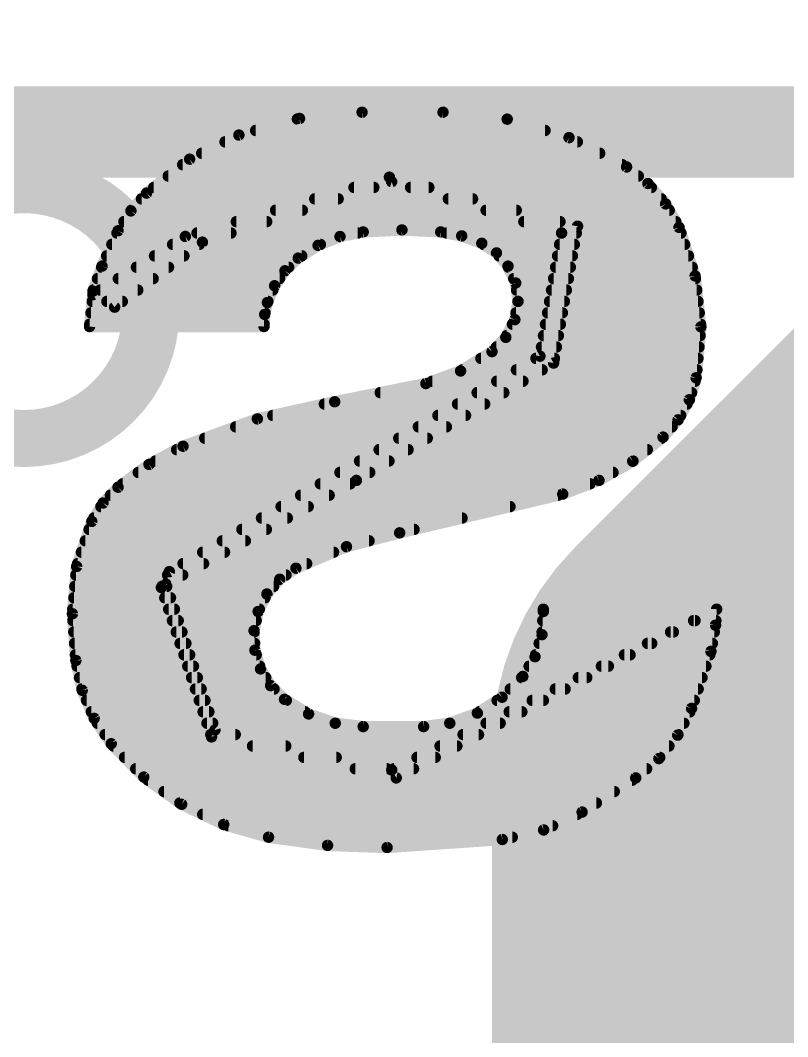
# Model space of a CAD drawing. Extents: x -9 to 98, y -32 to 31.
# Drawn here: x 21.677 to 23.387, y 3.924 to 6.189 of the extents above; entities that cross this region are included whole.
import ezdxf

# ---------------------------------------------------------------- set-up
doc = ezdxf.new("R2010")
doc.units = 0
for name, color, linetype in [('1', 12, 'CONTINUOUS'), ('21', 41, 'CONTINUOUS'), ('22', 40, 'CONTINUOUS'), ('51', 53, 'CONTINUOUS')]:
    doc.layers.add(name, color=color, linetype=linetype)

msp = doc.modelspace()

# ---------------------------------------------------------------- linework, layer by layer
at = {"layer": '1', "const_width": 1.27}
for points in [[(23.3628, 4.5668), (24.35, 5.554)], [(23.3628, 2.54), (23.3628, 4.5668)]]:
    msp.add_lwpolyline(points, dxfattribs=at)
at = {"layer": '1', "const_width": 0.635}
for points in [[(23.6803, 4.5668, 1), (23.0453, 4.5668)], [(23.1383, 4.7913, 1), (23.5873, 4.3423)]]:
    msp.add_lwpolyline(points, format="xyb", dxfattribs=at)
at = {"layer": '21', "const_width": 0.2032}
msp.add_lwpolyline([(17.935, 5.94), (24.935, 5.94)], dxfattribs=at)
at = {"layer": '22', "const_width": 0.0254}
for points in [[(22.164, 5.9334), (22.2991, 5.9703)], [(22.2944, 5.969), (22.7591, 5.969)], [(22.2991, 5.9703), (22.4384, 5.9842)], [(22.4384, 5.9842), (22.6187, 5.9842)], [(22.6187, 5.9842), (22.7617, 5.9687)], [(22.7617, 5.9687), (22.8995, 5.9276)], [(22.2014, 5.9436), (22.846, 5.9436)], [(22.0543, 5.8796), (22.164, 5.9334)], [(22.8995, 5.9276), (23.0276, 5.8623)], [(22.133, 5.9182), (22.918, 5.9182)], [(21.9583, 5.8039), (22.0543, 5.8796)], [(22.0812, 5.8928), (22.9678, 5.8928)], [(22.0388, 5.8674), (23.0176, 5.8674)], [(23.0276, 5.8623), (23.0751, 5.8254)], [(22.0066, 5.842), (23.0537, 5.842)], [(22.0447, 5.7074), (22.4993, 5.8395)], [(22.4993, 5.8395), (22.9184, 5.7302)], [(21.9744, 5.8166), (22.4646, 5.8166)], [(22.5044, 5.8293), (22.0828, 5.6947)], [(22.4205, 5.8166), (22.5871, 5.8166)], [(22.8829, 5.715), (22.5044, 5.8293)], [(22.5465, 5.8166), (23.0828, 5.8166)], [(23.0751, 5.8254), (23.1146, 5.7799)], [(21.9234, 5.7644), (21.9583, 5.8039)], [(21.9471, 5.7912), (22.3851, 5.7912)], [(22.3331, 5.7912), (22.6845, 5.7912)], [(22.6306, 5.7912), (23.1048, 5.7912)], [(21.8948, 5.7201), (21.9234, 5.7644)], [(21.9247, 5.7658), (22.3055, 5.7658)], [(22.2457, 5.7658), (22.7819, 5.7658)], [(22.7147, 5.7658), (23.1227, 5.7658)], [(23.1146, 5.7799), (23.1445, 5.7277)], [(21.9079, 5.7404), (22.2259, 5.7404)], [(22.1583, 5.7404), (22.8793, 5.7404)], [(22.7988, 5.7404), (23.1372, 5.7404)], [(21.8592, 5.6413), (21.8948, 5.7201)], [(22.4409, 5.7175), (22.3893, 5.7072)], [(22.5273, 5.722), (22.4409, 5.7175)], [(22.6136, 5.7175), (22.5273, 5.722)], [(22.6604, 5.7086), (22.6136, 5.7175)], [(22.9184, 5.7302), (22.8651, 5.4254)], [(23.1445, 5.7277), (23.1803, 5.6194)], [(21.8389, 5.5778), (22.0447, 5.7074)], [(22.0828, 5.6947), (21.8872, 5.5499)], [(21.8925, 5.715), (22.1464, 5.715)], [(22.0709, 5.715), (22.4284, 5.715)], [(22.3893, 5.7072), (22.3404, 5.6875)], [(22.6268, 5.715), (22.9157, 5.715)], [(22.7051, 5.6921), (22.6604, 5.7086)], [(22.8346, 5.4407), (22.8829, 5.715)], [(22.8829, 5.715), (23.1487, 5.715)], [(21.881, 5.6896), (22.0759, 5.6896)], [(22.0164, 5.6896), (22.3456, 5.6896)], [(22.3404, 5.6875), (22.2961, 5.6591)], [(22.7378, 5.6708), (22.7051, 5.6921)], [(22.7089, 5.6896), (22.9113, 5.6896)], [(22.8784, 5.6896), (23.1571, 5.6896)], [(21.8695, 5.6642), (22.0416, 5.6642)], [(21.9761, 5.6642), (22.3041, 5.6642)], [(22.2961, 5.6591), (22.2667, 5.631)], [(22.7635, 5.6413), (22.7378, 5.6708)], [(22.7436, 5.6642), (22.9069, 5.6642)], [(22.874, 5.6642), (23.1655, 5.6642)], [(21.8389, 5.5855), (21.8592, 5.6413)], [(21.8583, 5.6388), (22.0073, 5.6388)], [(21.9358, 5.6388), (22.2749, 5.6388)], [(22.2667, 5.631), (22.2435, 5.5975)], [(22.7806, 5.6037), (22.7635, 5.6413)], [(22.7646, 5.6388), (22.9024, 5.6388)], [(22.8695, 5.6388), (23.1739, 5.6388)], [(21.8491, 5.6134), (21.973, 5.6134)], [(21.8954, 5.6134), (22.2546, 5.6134)], [(22.7762, 5.6134), (22.898, 5.6134)], [(22.7858, 5.5627), (22.7806, 5.6037)], [(22.865, 5.6134), (23.181, 5.6134)], [(23.1803, 5.6194), (23.1932, 5.506)], [(21.8872, 5.5499), (21.8389, 5.5855)], [(21.8398, 5.588), (21.9387, 5.588)], [(21.8551, 5.588), (22.2395, 5.588)], [(22.2435, 5.5975), (22.2275, 5.5601)], [(22.7826, 5.588), (22.8935, 5.588)], [(22.8605, 5.588), (23.1839, 5.588)], [(21.8313, 5.5067), (21.8389, 5.5778)], [(21.8373, 5.5626), (22.2286, 5.5626)], [(21.87, 5.5626), (21.9044, 5.5626)], [(22.2275, 5.5601), (22.2215, 5.5337)], [(22.7787, 5.522), (22.7858, 5.5627)], [(22.7858, 5.5626), (22.8891, 5.5626)], [(22.8561, 5.5626), (23.1867, 5.5626)], [(21.8346, 5.5372), (22.2223, 5.5372)], [(22.7814, 5.5372), (22.8847, 5.5372)], [(22.8516, 5.5372), (23.1896, 5.5372)], [(22.2215, 5.5337), (22.2199, 5.5067)], [(22.7586, 5.4826), (22.7787, 5.522)], [(22.2199, 5.5067), (21.8313, 5.5067)], [(21.8318, 5.5118), (22.2202, 5.5118)], [(22.7735, 5.5118), (22.8802, 5.5118)], [(22.8471, 5.5118), (23.1925, 5.5118)], [(23.1932, 5.506), (23.1826, 5.3924)], [(22.7279, 5.4508), (22.7586, 5.4826)], [(22.7605, 5.4864), (22.8758, 5.4864)], [(22.8426, 5.4864), (23.1914, 5.4864)], [(22.6579, 5.4077), (22.7279, 5.4508)], [(22.7377, 5.461), (22.8713, 5.461)], [(22.8382, 5.461), (23.189, 5.461)], [(22.0091, 4.9606), (22.8346, 5.4407)], [(22.8651, 5.4254), (22.4257, 5.1638)], [(22.7032, 5.4356), (22.8669, 5.4356)], [(22.8258, 5.4356), (23.1866, 5.4356)], [(22.5806, 5.3797), (22.6579, 5.4077)], [(22.662, 5.4102), (22.8396, 5.4102)], [(22.7822, 5.4102), (23.1843, 5.4102)], [(22.3774, 5.3391), (22.5806, 5.3797)], [(22.5947, 5.3848), (22.7969, 5.3848)], [(22.7385, 5.3848), (23.1802, 5.3848)], [(23.1826, 5.3924), (23.1675, 5.3435)], [(22.479, 5.3594), (22.7542, 5.3594)], [(22.6948, 5.3594), (23.1724, 5.3594)], [(22.2051, 5.301), (22.3774, 5.3391)], [(22.3544, 5.334), (22.7116, 5.334)], [(22.6511, 5.334), (23.1622, 5.334)], [(23.1675, 5.3435), (23.1425, 5.2988)], [(22.0396, 5.24), (22.2051, 5.301)], [(22.2396, 5.3086), (22.6689, 5.3086)], [(22.6075, 5.3086), (23.148, 5.3086)], [(23.1425, 5.2988), (23.1089, 5.2603)], [(22.1569, 5.2832), (22.6263, 5.2832)], [(22.5638, 5.2832), (23.1289, 5.2832)], [(22.0879, 5.2578), (22.5836, 5.2578)], [(22.5201, 5.2578), (23.1058, 5.2578)], [(23.1089, 5.2603), (23.0413, 5.2065)], [(21.9639, 5.1995), (22.0396, 5.24)], [(22.0254, 5.2324), (22.5409, 5.2324)], [(22.4764, 5.2324), (23.0738, 5.2324)], [(21.8948, 5.1486), (21.9639, 5.1995)], [(21.978, 5.207), (22.4983, 5.207)], [(22.4328, 5.207), (23.0419, 5.207)], [(23.0413, 5.2065), (22.9662, 5.1639)], [(21.9397, 5.1816), (22.4556, 5.1816)], [(22.3891, 5.1816), (22.9974, 5.1816)], [(21.9051, 5.1562), (22.4118, 5.1562)], [(22.4257, 5.1638), (22.0015, 4.9327)], [(22.3454, 5.1562), (22.9459, 5.1562)], [(22.9662, 5.1639), (22.8854, 5.1333)], [(21.8616, 5.1136), (21.8948, 5.1486)], [(21.8779, 5.1308), (22.3651, 5.1308)], [(22.3017, 5.1308), (22.8749, 5.1308)], [(22.8854, 5.1333), (22.5222, 5.047)], [(21.8364, 5.0724), (21.8616, 5.1136)], [(21.8566, 5.1054), (22.3185, 5.1054)], [(22.2581, 5.1054), (22.768, 5.1054)], [(21.8026, 4.9721), (21.8364, 5.0724)], [(21.841, 5.08), (22.2719, 5.08)], [(22.2144, 5.08), (22.6611, 5.08)], [(21.8304, 5.0546), (22.2253, 5.0546)], [(22.1707, 5.0546), (22.5542, 5.0546)], [(22.5222, 5.047), (22.4037, 5.0161)], [(21.8219, 5.0292), (22.1786, 5.0292)], [(22.1271, 5.0292), (22.454, 5.0292)], [(22.4037, 5.0161), (22.291, 4.9682)], [(21.8133, 5.0038), (22.132, 5.0038)], [(22.0834, 5.0038), (22.3748, 5.0038)], [(21.7932, 4.8666), (21.8026, 4.9721)], [(21.8048, 4.9784), (22.0854, 4.9784)], [(22.0397, 4.9784), (22.315, 4.9784)], [(21.8009, 4.953), (22.0388, 4.953)], [(21.9913, 4.9251), (22.0091, 4.9606)], [(22.0053, 4.953), (22.2688, 4.953)], [(22.291, 4.9682), (22.255, 4.9435)], [(21.7986, 4.9276), (22.0032, 4.9276)], [(22.1031, 4.5923), (21.9913, 4.9251)], [(21.9926, 4.9276), (22.2412, 4.9276)], [(22.0015, 4.9327), (22.1107, 4.6076)], [(22.255, 4.9435), (22.2264, 4.9106)], [(21.7964, 4.9022), (22.0117, 4.9022)], [(21.999, 4.9022), (22.2222, 4.9022)], [(22.2264, 4.9106), (22.2069, 4.8716)], [(21.8008, 4.7625), (21.7932, 4.8666)], [(21.7941, 4.8768), (22.0203, 4.8768)], [(22.0075, 4.8768), (22.2095, 4.8768)], [(22.2069, 4.8716), (22.1978, 4.829)], [(22.5044, 4.5187), (23.2283, 4.8768)], [(23.2283, 4.8768), (22.5146, 4.5009)], [(22.8392, 4.8201), (22.8422, 4.8717)], [(22.8422, 4.8717), (22.8422, 4.8768)], [(22.8422, 4.8768), (23.2283, 4.8768)], [(23.2283, 4.8768), (23.2258, 4.8412)], [(21.7943, 4.8514), (22.0288, 4.8514)], [(22.0161, 4.8514), (22.2025, 4.8514)], [(22.841, 4.8514), (23.1801, 4.8514)], [(23.177, 4.8514), (23.2265, 4.8514)], [(23.2258, 4.8412), (23.2156, 4.7828)], [(21.7962, 4.826), (22.0373, 4.826)], [(22.0246, 4.826), (22.1979, 4.826)], [(22.1978, 4.829), (22.1996, 4.7854)], [(22.8236, 4.7709), (22.8392, 4.8201)], [(22.8395, 4.826), (23.1319, 4.826)], [(23.1256, 4.826), (23.2231, 4.826)], [(21.798, 4.8006), (22.0459, 4.8006)], [(22.0331, 4.8006), (22.199, 4.8006)], [(22.833, 4.8006), (23.0836, 4.8006)], [(23.0743, 4.8006), (23.2187, 4.8006)], [(21.7999, 4.7752), (22.0544, 4.7752)], [(22.0417, 4.7752), (22.2027, 4.7752)], [(22.1996, 4.7854), (22.2122, 4.7438)], [(22.7965, 4.7269), (22.8236, 4.7709)], [(22.825, 4.7752), (23.0354, 4.7752)], [(23.0229, 4.7752), (23.213, 4.7752)], [(23.2156, 4.7828), (23.1724, 4.6558)], [(21.8151, 4.6961), (21.8008, 4.7625)], [(21.8035, 4.7498), (22.0629, 4.7498)], [(22.0502, 4.7498), (22.2104, 4.7498)], [(22.2122, 4.7438), (22.2347, 4.7066)], [(22.8106, 4.7498), (22.9872, 4.7498)], [(22.9716, 4.7498), (23.2044, 4.7498)], [(21.809, 4.7244), (22.0715, 4.7244)], [(22.0587, 4.7244), (22.2239, 4.7244)], [(22.7503, 4.6806), (22.7965, 4.7269)], [(22.794, 4.7244), (22.9389, 4.7244)], [(22.9202, 4.7244), (23.1957, 4.7244)], [(21.8145, 4.699), (22.08, 4.699)], [(22.0673, 4.699), (22.2424, 4.699)], [(22.2347, 4.7066), (22.2656, 4.6761)], [(22.7686, 4.699), (22.8907, 4.699)], [(22.8689, 4.699), (23.1871, 4.699)], [(21.8417, 4.6335), (21.8151, 4.6961)], [(22.2656, 4.6761), (22.3192, 4.6434)], [(22.6953, 4.6454), (22.7503, 4.6806)], [(21.8246, 4.6736), (22.0885, 4.6736)], [(22.0758, 4.6736), (22.2697, 4.6736)], [(22.7393, 4.6736), (22.8425, 4.6736)], [(22.8175, 4.6736), (23.1785, 4.6736)], [(23.1724, 4.6558), (23.1415, 4.5963)], [(21.8354, 4.6482), (22.0971, 4.6482)], [(21.8796, 4.5771), (21.8417, 4.6335)], [(22.0843, 4.6482), (22.3114, 4.6482)], [(22.3192, 4.6434), (22.3786, 4.6228)], [(22.6339, 4.6228), (22.6953, 4.6454)], [(22.6996, 4.6482), (22.7943, 4.6482)], [(22.7662, 4.6482), (23.1685, 4.6482)], [(21.8489, 4.6228), (22.1056, 4.6228)], [(22.0929, 4.6228), (22.3787, 4.6228)], [(22.1107, 4.6076), (22.5044, 4.5187)], [(22.3786, 4.6228), (22.4409, 4.6152)], [(22.4409, 4.6152), (22.5755, 4.6152)], [(22.5755, 4.6152), (22.6339, 4.6228)], [(22.6339, 4.6228), (22.746, 4.6228)], [(22.7148, 4.6228), (23.1553, 4.6228)], [(21.866, 4.5974), (22.1559, 4.5974)], [(22.1014, 4.5974), (22.6978, 4.5974)], [(22.5146, 4.5009), (22.1031, 4.5923)], [(22.6635, 4.5974), (23.1421, 4.5974)], [(23.1415, 4.5963), (23.0995, 4.5439)], [(21.9522, 4.5028), (21.8796, 4.5771)], [(21.8846, 4.572), (22.2684, 4.572)], [(22.1945, 4.572), (22.6496, 4.572)], [(22.6121, 4.572), (23.122, 4.572)], [(21.9094, 4.5466), (22.3808, 4.5466)], [(22.3088, 4.5466), (22.6014, 4.5466)], [(22.5608, 4.5466), (23.1016, 4.5466)], [(23.0995, 4.5439), (23.048, 4.5009)], [(21.9342, 4.5212), (22.4933, 4.5212)], [(22.4232, 4.5212), (22.5531, 4.5212)], [(22.5095, 4.5212), (23.0723, 4.5212)], [(22.0366, 4.4422), (21.9522, 4.5028)], [(21.9619, 4.4958), (23.04, 4.4958)], [(23.048, 4.5009), (22.9286, 4.4247)], [(21.9973, 4.4704), (23.0002, 4.4704)], [(22.0326, 4.445), (22.9604, 4.445)], [(22.1301, 4.397), (22.0366, 4.4422)], [(22.0834, 4.4196), (22.9176, 4.4196)], [(22.9286, 4.4247), (22.8429, 4.3849)], [(22.2301, 4.3688), (22.1301, 4.397)], [(22.1402, 4.3942), (22.8629, 4.3942)], [(22.8429, 4.3849), (22.7508, 4.3637)], [(22.3616, 4.3506), (22.2301, 4.3688)], [(22.2301, 4.3688), (22.7729, 4.3688)], [(22.7508, 4.3637), (22.4942, 4.3459)], [(22.4942, 4.3459), (22.3616, 4.3506)]]:
    msp.add_lwpolyline(points, dxfattribs=at)
at = {"layer": '22', "const_width": 0.0127}
for points in [[(22.2944, 5.9754, 1), (22.2944, 5.9627)], [(22.2984, 5.9766, 1), (22.2997, 5.964)], [(22.3008, 5.9641, 1), (22.2974, 5.9764)], [(22.4384, 5.9906, 1), (22.4384, 5.9779)], [(22.439, 5.9779, 1), (22.4378, 5.9905)], [(22.6194, 5.9905, 1), (22.618, 5.9779)], [(22.6187, 5.9779, 1), (22.6187, 5.9906)], [(22.7635, 5.9748, 1), (22.7599, 5.9626)], [(22.7591, 5.9627, 1), (22.7591, 5.9754)], [(22.761, 5.9624, 1), (22.7624, 5.975)], [(22.2014, 5.95, 1), (22.2014, 5.9372)], [(22.846, 5.9372, 1), (22.846, 5.95)], [(22.1623, 5.9395, 1), (22.1657, 5.9273)], [(22.1668, 5.9277, 1), (22.1612, 5.9391)], [(22.9024, 5.9333, 1), (22.8966, 5.922)], [(22.8977, 5.9216, 1), (22.9013, 5.9337)], [(22.133, 5.9246, 1), (22.133, 5.9119)], [(22.918, 5.9119, 1), (22.918, 5.9246)], [(22.0515, 5.8853, 1), (22.0571, 5.8739)], [(22.0582, 5.8746, 1), (22.0503, 5.8846)], [(22.0812, 5.8992, 1), (22.0812, 5.8864)], [(22.9678, 5.8864, 1), (22.9678, 5.8992)], [(22.0388, 5.8738, 1), (22.0388, 5.861)], [(23.0176, 5.861, 1), (23.0176, 5.8738)], [(23.0315, 5.8673, 1), (23.0237, 5.8573)], [(23.0247, 5.8566, 1), (23.0305, 5.868)], [(22.0066, 5.8484, 1), (22.0066, 5.8357)], [(22.5009, 5.8456, 1), (22.4977, 5.8334)], [(22.5011, 5.8334, 1), (22.4975, 5.8456)], [(23.0537, 5.8357, 1), (23.0537, 5.8484)], [(21.9744, 5.823, 1), (21.9744, 5.8102)], [(22.4205, 5.823, 1), (22.4205, 5.8102)], [(22.4646, 5.8102, 1), (22.4646, 5.823)], [(22.5062, 5.8354, 1), (22.5026, 5.8232)], [(22.5063, 5.8233, 1), (22.5025, 5.8353)], [(22.5465, 5.823, 1), (22.5465, 5.8102)], [(22.5871, 5.8102, 1), (22.5871, 5.823)], [(23.0799, 5.8295, 1), (23.0703, 5.8212)], [(23.0712, 5.8204, 1), (23.079, 5.8304)], [(23.0828, 5.8102, 1), (23.0828, 5.823)], [(21.9471, 5.7976, 1), (21.9471, 5.7848)], [(21.9544, 5.8089, 1), (21.9622, 5.7989)], [(21.9631, 5.7997, 1), (21.9535, 5.8081)], [(22.3331, 5.7976, 1), (22.3331, 5.7848)], [(22.3851, 5.7848, 1), (22.3851, 5.7976)], [(22.6306, 5.7976, 1), (22.6306, 5.7848)], [(22.6845, 5.7848, 1), (22.6845, 5.7976)], [(23.1048, 5.7848, 1), (23.1048, 5.7976)], [(21.9187, 5.7686, 1), (21.9282, 5.7602)], [(21.9288, 5.7609, 1), (21.9181, 5.7678)], [(21.9247, 5.7722, 1), (21.9247, 5.7595)], [(22.2457, 5.7722, 1), (22.2457, 5.7595)], [(22.3055, 5.7595, 1), (22.3055, 5.7722)], [(22.7147, 5.7722, 1), (22.7147, 5.7595)], [(22.7819, 5.7595, 1), (22.7819, 5.7722)], [(23.1201, 5.7831, 1), (23.1091, 5.7768)], [(23.1098, 5.7758, 1), (23.1194, 5.7841)], [(23.1227, 5.7595, 1), (23.1227, 5.7722)], [(21.9079, 5.7468, 1), (21.9079, 5.734)], [(22.1583, 5.7468, 1), (22.1583, 5.734)], [(22.2259, 5.734, 1), (22.2259, 5.7468)], [(22.7988, 5.7468, 1), (22.7988, 5.734)], [(22.8793, 5.734, 1), (22.8793, 5.7468)], [(23.1372, 5.734, 1), (23.1372, 5.7468)], [(21.8895, 5.7235, 1), (21.9001, 5.7167)], [(21.9006, 5.7175, 1), (21.889, 5.7227)], [(22.4406, 5.7238, 1), (22.4412, 5.7112)], [(22.4421, 5.7113, 1), (22.4397, 5.7237)], [(22.5276, 5.7283, 1), (22.5269, 5.7156)], [(22.5276, 5.7156, 1), (22.5269, 5.7283)], [(22.6148, 5.7237, 1), (22.6124, 5.7113)], [(22.6133, 5.7112, 1), (22.6139, 5.7238)], [(22.9247, 5.7291, 1), (22.9121, 5.7313)], [(22.9168, 5.7241, 1), (22.92, 5.7363)], [(23.1505, 5.7297, 1), (23.1385, 5.7257)], [(23.139, 5.7245, 1), (23.15, 5.7309)], [(21.8925, 5.7214, 1), (21.8925, 5.7086)], [(22.0429, 5.7135, 1), (22.0465, 5.7013)], [(22.0481, 5.702, 1), (22.0413, 5.7128)], [(22.0709, 5.7214, 1), (22.0709, 5.7086)], [(22.0809, 5.7007, 1), (22.0847, 5.6887)], [(22.0866, 5.6896, 1), (22.079, 5.6998)], [(22.1464, 5.7086, 1), (22.1464, 5.7214)], [(22.388, 5.7134, 1), (22.3905, 5.701)], [(22.3916, 5.7013, 1), (22.3869, 5.7131)], [(22.4284, 5.7086, 1), (22.4284, 5.7214)], [(22.6268, 5.7214, 1), (22.6268, 5.7086)], [(22.6626, 5.7146, 1), (22.6582, 5.7027)], [(22.6592, 5.7024, 1), (22.6616, 5.7149)], [(22.8829, 5.7214, 1), (22.8829, 5.7086)], [(22.8892, 5.7139, 1), (22.8766, 5.7161)], [(22.8811, 5.7089, 1), (22.8847, 5.7211)], [(22.9157, 5.7086, 1), (22.9157, 5.7214)], [(23.1487, 5.7086, 1), (23.1487, 5.7214)], [(21.881, 5.696, 1), (21.881, 5.6833)], [(22.0164, 5.696, 1), (22.0164, 5.6833)], [(22.0759, 5.6833, 1), (22.0759, 5.696)], [(22.3381, 5.6934, 1), (22.3428, 5.6816)], [(22.3439, 5.6822, 1), (22.337, 5.6929)], [(22.3456, 5.6833, 1), (22.3456, 5.696)], [(22.7086, 5.6974, 1), (22.7016, 5.6868)], [(22.7089, 5.696, 1), (22.7089, 5.6833)], [(22.7029, 5.6861, 1), (22.7073, 5.6981)], [(22.8784, 5.696, 1), (22.8784, 5.6833)], [(22.9113, 5.6833, 1), (22.9113, 5.696)], [(23.1571, 5.6833, 1), (23.1571, 5.696)], [(21.8695, 5.6706, 1), (21.8695, 5.6578)], [(21.9761, 5.6706, 1), (21.9761, 5.6578)], [(22.0416, 5.6578, 1), (22.0416, 5.6706)], [(22.2927, 5.6644, 1), (22.2995, 5.6538)], [(22.3005, 5.6545, 1), (22.2917, 5.6637)], [(22.3041, 5.6578, 1), (22.3041, 5.6706)], [(22.7426, 5.6749, 1), (22.7331, 5.6666)], [(22.7344, 5.6655, 1), (22.7413, 5.6761)], [(22.7436, 5.6706, 1), (22.7436, 5.6578)], [(22.874, 5.6706, 1), (22.874, 5.6578)], [(22.9069, 5.6578, 1), (22.9069, 5.6706)], [(23.1655, 5.6578, 1), (23.1655, 5.6706)], [(21.8583, 5.6452, 1), (21.8583, 5.6325)], [(21.8534, 5.6439, 1), (21.865, 5.6387)], [(21.8652, 5.6391, 1), (21.8532, 5.6435)], [(21.9358, 5.6452, 1), (21.9358, 5.6325)], [(22.0073, 5.6325, 1), (22.0073, 5.6452)], [(22.2623, 5.6355, 1), (22.2711, 5.6264)], [(22.2719, 5.6273, 1), (22.2615, 5.6346)], [(22.2749, 5.6325, 1), (22.2749, 5.6452)], [(22.7693, 5.6439, 1), (22.7577, 5.6387)], [(22.7646, 5.6452, 1), (22.7646, 5.6325)], [(22.7587, 5.6371, 1), (22.7683, 5.6455)], [(22.8695, 5.6452, 1), (22.8695, 5.6325)], [(22.9024, 5.6325, 1), (22.9024, 5.6452)], [(23.1739, 5.6325, 1), (23.1739, 5.6452)], [(21.8491, 5.6198, 1), (21.8491, 5.6071)], [(21.8954, 5.6198, 1), (21.8954, 5.6071)], [(21.973, 5.6071, 1), (21.973, 5.6198)], [(22.2546, 5.6071, 1), (22.2546, 5.6198)], [(22.7762, 5.6198, 1), (22.7762, 5.6071)], [(22.7869, 5.6045, 1), (22.7743, 5.6029)], [(22.865, 5.6198, 1), (22.865, 5.6071)], [(22.898, 5.6071, 1), (22.898, 5.6198)], [(23.1866, 5.6201, 1), (23.174, 5.6186)], [(23.1743, 5.6174, 1), (23.1863, 5.6214)], [(23.181, 5.6071, 1), (23.181, 5.6198)], [(21.8427, 5.5906, 1), (21.8351, 5.5804)], [(21.8329, 5.5877, 1), (21.8449, 5.5833)], [(21.8398, 5.5944, 1), (21.8398, 5.5816)], [(21.8551, 5.5944, 1), (21.8551, 5.5816)], [(21.9387, 5.5816, 1), (21.9387, 5.5944)], [(22.2383, 5.6011, 1), (22.2488, 5.5939)], [(22.2494, 5.595, 1), (22.2377, 5.6)], [(22.2395, 5.5816, 1), (22.2395, 5.5944)], [(22.7748, 5.6011, 1), (22.7864, 5.6063)], [(22.7826, 5.5944, 1), (22.7826, 5.5816)], [(22.8605, 5.5944, 1), (22.8605, 5.5816)], [(22.8935, 5.5816, 1), (22.8935, 5.5944)], [(23.1839, 5.5816, 1), (23.1839, 5.5944)], [(21.8373, 5.569, 1), (21.8373, 5.5563)], [(21.8452, 5.5771, 1), (21.8326, 5.5785)], [(21.8355, 5.5832, 1), (21.8423, 5.5724)], [(21.87, 5.569, 1), (21.87, 5.5563)], [(21.9044, 5.5563, 1), (21.9044, 5.569)], [(22.2337, 5.5587, 1), (22.2213, 5.5615)], [(22.2286, 5.5563, 1), (22.2286, 5.569)], [(22.7858, 5.569, 1), (22.7858, 5.5563)], [(22.7921, 5.5616, 1), (22.7796, 5.5638)], [(22.8561, 5.569, 1), (22.8561, 5.5563)], [(22.8891, 5.5563, 1), (22.8891, 5.569)], [(23.1867, 5.5563, 1), (23.1867, 5.569)], [(21.8346, 5.5436, 1), (21.8346, 5.5309)], [(21.8834, 5.555, 1), (21.891, 5.5448)], [(21.8834, 5.5448, 1), (21.891, 5.555)], [(22.2217, 5.5626, 1), (22.2333, 5.5576)], [(22.2223, 5.5309, 1), (22.2223, 5.5436)], [(22.7814, 5.5436, 1), (22.7814, 5.5309)], [(22.7795, 5.5619, 1), (22.7921, 5.5635)], [(22.8516, 5.5436, 1), (22.8516, 5.5309)], [(22.8847, 5.5309, 1), (22.8847, 5.5436)], [(23.1896, 5.5309, 1), (23.1896, 5.5436)], [(22.2279, 5.5333, 1), (22.2152, 5.5341)], [(22.2153, 5.5351, 1), (22.2277, 5.5323)], [(22.7724, 5.5231, 1), (22.785, 5.5209)], [(22.7844, 5.5191, 1), (22.773, 5.5249)], [(21.8313, 5.5131, 1), (21.8313, 5.5004)], [(21.825, 5.5074, 1), (21.8376, 5.506)], [(21.8318, 5.5182, 1), (21.8318, 5.5054)], [(22.2136, 5.5071, 1), (22.2262, 5.5063)], [(22.2199, 5.5004, 1), (22.2199, 5.5131)], [(22.2202, 5.5054, 1), (22.2202, 5.5182)], [(22.7735, 5.5182, 1), (22.7735, 5.5054)], [(22.8471, 5.5182, 1), (22.8471, 5.5054)], [(22.8802, 5.5054, 1), (22.8802, 5.5182)], [(23.1995, 5.5054, 1), (23.1869, 5.5066)], [(23.1869, 5.5053, 1), (23.1995, 5.5067)], [(23.1925, 5.5054, 1), (23.1925, 5.5182)], [(22.7529, 5.4855, 1), (22.7643, 5.4797)], [(22.7632, 5.4782, 1), (22.754, 5.487)], [(22.7605, 5.4928, 1), (22.7605, 5.4801)], [(22.8426, 5.4928, 1), (22.8426, 5.4801)], [(22.8758, 5.4801, 1), (22.8758, 5.4928)], [(23.1914, 5.4801, 1), (23.1914, 5.4928)], [(22.7233, 5.4552, 1), (22.7325, 5.4464)], [(22.7312, 5.4454, 1), (22.7246, 5.4562)], [(22.7377, 5.4674, 1), (22.7377, 5.4546)], [(22.8382, 5.4674, 1), (22.8382, 5.4546)], [(22.8713, 5.4546, 1), (22.8713, 5.4674)], [(23.189, 5.4546, 1), (23.189, 5.4674)], [(22.7032, 5.442, 1), (22.7032, 5.4292)], [(22.8258, 5.442, 1), (22.8258, 5.4292)], [(22.8283, 5.4418, 1), (22.8409, 5.4396)], [(22.8378, 5.4352, 1), (22.8314, 5.4462)], [(22.8683, 5.4199, 1), (22.8619, 5.4309)], [(22.8669, 5.4292, 1), (22.8669, 5.442)], [(23.1866, 5.4292, 1), (23.1866, 5.442)], [(22.6546, 5.4131, 1), (22.6612, 5.4023)], [(22.662, 5.4166, 1), (22.662, 5.4039)], [(22.6601, 5.4017, 1), (22.6558, 5.4136)], [(22.7822, 5.4166, 1), (22.7822, 5.4039)], [(22.8396, 5.4039, 1), (22.8396, 5.4166)], [(22.8588, 5.4265, 1), (22.8714, 5.4243)], [(23.1843, 5.4039, 1), (23.1843, 5.4166)], [(22.5784, 5.3857, 1), (22.5828, 5.3737)], [(22.5818, 5.3735, 1), (22.5794, 5.3859)], [(22.5947, 5.3912, 1), (22.5947, 5.3784)], [(22.7385, 5.3912, 1), (22.7385, 5.3784)], [(22.7969, 5.3784, 1), (22.7969, 5.3912)], [(23.1763, 5.393, 1), (23.1889, 5.3918)], [(23.1887, 5.3905, 1), (23.1765, 5.3943)], [(23.1802, 5.3784, 1), (23.1802, 5.3912)], [(22.479, 5.3658, 1), (22.479, 5.353)], [(22.6948, 5.3658, 1), (22.6948, 5.353)], [(22.7542, 5.353, 1), (22.7542, 5.3658)], [(23.1724, 5.353, 1), (23.1724, 5.3658)], [(22.3544, 5.3404, 1), (22.3544, 5.3277)], [(22.3762, 5.3453, 1), (22.3786, 5.3329)], [(22.3788, 5.3329, 1), (22.376, 5.3453)], [(22.6511, 5.3404, 1), (22.6511, 5.3277)], [(22.7116, 5.3277, 1), (22.7116, 5.3404)], [(23.1614, 5.3454, 1), (23.1735, 5.3416)], [(23.173, 5.3404, 1), (23.1619, 5.3466)], [(23.1622, 5.3277, 1), (23.1622, 5.3404)], [(22.2038, 5.3072, 1), (22.2065, 5.2948)], [(22.2073, 5.295, 1), (22.203, 5.3069)], [(22.2396, 5.315, 1), (22.2396, 5.3022)], [(22.6075, 5.315, 1), (22.6075, 5.3022)], [(22.6689, 5.3022, 1), (22.6689, 5.315)], [(23.137, 5.3019, 1), (23.1481, 5.2958)], [(23.1473, 5.2947, 1), (23.1378, 5.303)], [(23.148, 5.3022, 1), (23.148, 5.315)], [(22.1569, 5.2896, 1), (22.1569, 5.2768)], [(22.5638, 5.2896, 1), (22.5638, 5.2768)], [(22.6263, 5.2768, 1), (22.6263, 5.2896)], [(23.1289, 5.2768, 1), (23.1289, 5.2896)], [(22.0879, 5.2642, 1), (22.0879, 5.2515)], [(22.5201, 5.2642, 1), (22.5201, 5.2515)], [(22.5836, 5.2515, 1), (22.5836, 5.2642)], [(23.1041, 5.2645, 1), (23.1137, 5.2561)], [(23.1129, 5.2553, 1), (23.1049, 5.2653)], [(23.1058, 5.2515, 1), (23.1058, 5.2642)], [(22.0254, 5.2388, 1), (22.0254, 5.226)], [(22.0374, 5.246, 1), (22.0418, 5.234)], [(22.0426, 5.2344, 1), (22.0366, 5.2456)], [(22.4764, 5.2388, 1), (22.4764, 5.226)], [(22.5409, 5.226, 1), (22.5409, 5.2388)], [(23.0738, 5.226, 1), (23.0738, 5.2388)], [(21.9609, 5.2051, 1), (21.9669, 5.1939)], [(21.9677, 5.1944, 1), (21.9602, 5.2046)], [(21.978, 5.2134, 1), (21.978, 5.2006)], [(22.4328, 5.2134, 1), (22.4328, 5.2006)], [(22.4983, 5.2006, 1), (22.4983, 5.2134)], [(23.0373, 5.2115, 1), (23.0452, 5.2016)], [(23.0444, 5.201, 1), (23.0382, 5.2121)], [(23.0419, 5.2006, 1), (23.0419, 5.2134)], [(21.9397, 5.188, 1), (21.9397, 5.1753)], [(22.3891, 5.188, 1), (22.3891, 5.1753)], [(22.4556, 5.1753, 1), (22.4556, 5.188)], [(22.9974, 5.1753, 1), (22.9974, 5.188)], [(21.9051, 5.1626, 1), (21.9051, 5.1498)], [(22.3454, 5.1626, 1), (22.3454, 5.1498)], [(22.4118, 5.1498, 1), (22.4118, 5.1626)], [(22.4225, 5.1693, 1), (22.4289, 5.1583)], [(22.4287, 5.1582, 1), (22.4227, 5.1694)], [(22.9459, 5.1498, 1), (22.9459, 5.1626)], [(22.9631, 5.1694, 1), (22.9693, 5.1583)], [(22.9684, 5.1579, 1), (22.9639, 5.1698)], [(21.8779, 5.1372, 1), (21.8779, 5.1244)], [(21.891, 5.1537, 1), (21.8986, 5.1435)], [(21.8994, 5.1442, 1), (21.8902, 5.153)], [(22.3017, 5.1372, 1), (22.3017, 5.1244)], [(22.3651, 5.1244, 1), (22.3651, 5.1372)], [(22.8749, 5.1244, 1), (22.8749, 5.1372)], [(22.8832, 5.1392, 1), (22.8876, 5.1274)], [(22.8869, 5.1271, 1), (22.8839, 5.1395)], [(21.857, 5.118, 1), (21.8662, 5.1092)], [(21.867, 5.1103, 1), (21.8561, 5.1169)], [(21.8566, 5.1118, 1), (21.8566, 5.0991)], [(22.2581, 5.1118, 1), (22.2581, 5.0991)], [(22.3185, 5.0991, 1), (22.3185, 5.1118)], [(22.768, 5.0991, 1), (22.768, 5.1118)], [(21.831, 5.0757, 1), (21.8418, 5.0691)], [(21.8424, 5.0704, 1), (21.8304, 5.0744)], [(21.841, 5.0864, 1), (21.841, 5.0736)], [(22.2144, 5.0864, 1), (22.2144, 5.0736)], [(22.2719, 5.0736, 1), (22.2719, 5.0864)], [(22.6611, 5.0736, 1), (22.6611, 5.0864)], [(21.8304, 5.061, 1), (21.8304, 5.0483)], [(22.1707, 5.061, 1), (22.1707, 5.0483)], [(22.2253, 5.0483, 1), (22.2253, 5.061)], [(22.5207, 5.0532, 1), (22.5237, 5.0408)], [(22.5238, 5.0409, 1), (22.5206, 5.0531)], [(22.5542, 5.0483, 1), (22.5542, 5.061)], [(21.8219, 5.0356, 1), (21.8219, 5.0229)], [(22.1271, 5.0356, 1), (22.1271, 5.0229)], [(22.1786, 5.0229, 1), (22.1786, 5.0356)], [(22.4021, 5.0222, 1), (22.4053, 5.0099)], [(22.4062, 5.0102, 1), (22.4012, 5.0219)], [(22.454, 5.0229, 1), (22.454, 5.0356)], [(21.8133, 5.0102, 1), (21.8133, 4.9974)], [(22.0834, 5.0102, 1), (22.0834, 4.9974)], [(22.132, 4.9974, 1), (22.132, 5.0102)], [(22.3748, 4.9974, 1), (22.3748, 5.0102)], [(21.8089, 4.9715, 1), (21.7963, 4.9726)], [(21.8048, 4.9848, 1), (21.8048, 4.9721)], [(22.0397, 4.9848, 1), (22.0397, 4.9721)], [(22.0854, 4.9721, 1), (22.0854, 4.9848)], [(22.315, 4.9721, 1), (22.315, 4.9848)], [(21.8009, 4.9594, 1), (21.8009, 4.9466)], [(21.7966, 4.9741, 1), (21.8086, 4.97)], [(22.0053, 4.9594, 1), (22.0053, 4.9466)], [(22.0059, 4.9661, 1), (22.0123, 4.9551)], [(22.0148, 4.9578, 1), (22.0034, 4.9634)], [(22.0388, 4.9466, 1), (22.0388, 4.9594)], [(22.2688, 4.9466, 1), (22.2688, 4.9594)], [(22.2885, 4.974, 1), (22.2935, 4.9624)], [(22.2946, 4.963, 1), (22.2874, 4.9734)], [(21.7986, 4.934, 1), (21.7986, 4.9212)], [(21.9973, 4.9271, 1), (21.9853, 4.9231)], [(21.9926, 4.934, 1), (21.9926, 4.9212)], [(22.0075, 4.9347, 1), (21.9955, 4.9307)], [(21.9985, 4.9383, 1), (22.0045, 4.9271)], [(22.0032, 4.9212, 1), (22.0032, 4.934)], [(22.2412, 4.9212, 1), (22.2412, 4.934)], [(22.2514, 4.9488, 1), (22.2586, 4.9383)], [(22.2598, 4.9394, 1), (22.2502, 4.9477)], [(21.7964, 4.9086, 1), (21.7964, 4.8959)], [(21.9856, 4.9279, 1), (21.997, 4.9223)], [(21.999, 4.9086, 1), (21.999, 4.8959)], [(22.0117, 4.8959, 1), (22.0117, 4.9086)], [(22.2216, 4.9148, 1), (22.2312, 4.9065)], [(22.2321, 4.9078, 1), (22.2207, 4.9135)], [(22.2222, 4.8959, 1), (22.2222, 4.9086)], [(21.7995, 4.8671, 1), (21.7869, 4.8661)], [(21.7869, 4.8672, 1), (21.7995, 4.866)], [(21.7941, 4.8832, 1), (21.7941, 4.8704)], [(22.0075, 4.8832, 1), (22.0075, 4.8704)], [(22.0203, 4.8704, 1), (22.0203, 4.8832)], [(22.2012, 4.8745, 1), (22.2126, 4.8688)], [(22.2131, 4.8703, 1), (22.2007, 4.873)], [(22.2095, 4.8704, 1), (22.2095, 4.8832)], [(22.8422, 4.8832, 1), (22.8422, 4.8704)], [(22.8486, 4.8768, 1), (22.8359, 4.8768)], [(22.8485, 4.8713, 1), (22.8359, 4.8721)], [(22.8359, 4.8717, 1), (22.8486, 4.8717)], [(23.2346, 4.8764, 1), (23.222, 4.8772)], [(23.2313, 4.8712, 1), (23.2253, 4.8824)], [(23.2311, 4.8711, 1), (23.2255, 4.8825)], [(23.2283, 4.8704, 1), (23.2283, 4.8832)], [(21.7943, 4.8578, 1), (21.7943, 4.845)], [(22.0161, 4.8578, 1), (22.0161, 4.845)], [(22.0288, 4.845, 1), (22.0288, 4.8578)], [(22.2025, 4.845, 1), (22.2025, 4.8578)], [(22.841, 4.8578, 1), (22.841, 4.845)], [(23.177, 4.8578, 1), (23.177, 4.845)], [(23.1801, 4.845, 1), (23.1801, 4.8578)], [(23.2321, 4.8401, 1), (23.2195, 4.8423)], [(23.2195, 4.8416, 1), (23.2321, 4.8408)], [(23.2265, 4.845, 1), (23.2265, 4.8578)], [(21.7962, 4.8324, 1), (21.7962, 4.8197)], [(22.0246, 4.8324, 1), (22.0246, 4.8197)], [(22.0373, 4.8197, 1), (22.0373, 4.8324)], [(22.2041, 4.8292, 1), (22.1914, 4.8287)], [(22.1915, 4.8303, 1), (22.204, 4.8277)], [(22.1979, 4.8197, 1), (22.1979, 4.8324)], [(22.8328, 4.8205, 1), (22.8455, 4.8198)], [(22.8395, 4.8324, 1), (22.8395, 4.8197)], [(22.8452, 4.8182, 1), (22.8331, 4.822)], [(23.1256, 4.8324, 1), (23.1256, 4.8197)], [(23.1319, 4.8197, 1), (23.1319, 4.8324)], [(23.2231, 4.8197, 1), (23.2231, 4.8324)], [(21.798, 4.807, 1), (21.798, 4.7942)], [(22.0331, 4.807, 1), (22.0331, 4.7942)], [(22.0459, 4.7942, 1), (22.0459, 4.807)], [(22.199, 4.7942, 1), (22.199, 4.807)], [(22.833, 4.807, 1), (22.833, 4.7942)], [(23.0743, 4.807, 1), (23.0743, 4.7942)], [(23.0836, 4.7942, 1), (23.0836, 4.807)], [(23.2187, 4.7942, 1), (23.2187, 4.807)], [(21.7999, 4.7816, 1), (21.7999, 4.7688)], [(22.0417, 4.7816, 1), (22.0417, 4.7688)], [(22.0544, 4.7688, 1), (22.0544, 4.7816)], [(22.2057, 4.7872, 1), (22.1935, 4.7836)], [(22.1933, 4.7851, 1), (22.2059, 4.7857)], [(22.2027, 4.7688, 1), (22.2027, 4.7816)], [(22.8176, 4.7728, 1), (22.8297, 4.769)], [(22.829, 4.7675, 1), (22.8182, 4.7742)], [(22.825, 4.7816, 1), (22.825, 4.7688)], [(23.0229, 4.7816, 1), (23.0229, 4.7688)], [(23.0354, 4.7688, 1), (23.0354, 4.7816)], [(23.2093, 4.7839, 1), (23.2219, 4.7817)], [(23.2216, 4.7808, 1), (23.2096, 4.7848)], [(23.213, 4.7688, 1), (23.213, 4.7816)], [(21.807, 4.7638, 1), (21.7946, 4.7612)], [(21.7945, 4.762, 1), (21.8071, 4.763)], [(21.8035, 4.7562, 1), (21.8035, 4.7435)], [(22.0502, 4.7562, 1), (22.0502, 4.7435)], [(22.0629, 4.7435, 1), (22.0629, 4.7562)], [(22.2176, 4.7471, 1), (22.2068, 4.7405)], [(22.2104, 4.7435, 1), (22.2104, 4.7562)], [(22.8106, 4.7562, 1), (22.8106, 4.7435)], [(22.9716, 4.7562, 1), (22.9716, 4.7435)], [(22.9872, 4.7435, 1), (22.9872, 4.7562)], [(23.2044, 4.7435, 1), (23.2044, 4.7562)], [(21.809, 4.7308, 1), (21.809, 4.718)], [(22.0587, 4.7308, 1), (22.0587, 4.718)], [(22.0715, 4.718, 1), (22.0715, 4.7308)], [(22.2061, 4.742, 1), (22.2183, 4.7457)], [(22.2239, 4.718, 1), (22.2239, 4.7308)], [(22.794, 4.7308, 1), (22.794, 4.718)], [(22.7911, 4.7302, 1), (22.8019, 4.7236)], [(22.801, 4.7224, 1), (22.792, 4.7314)], [(22.9202, 4.7308, 1), (22.9202, 4.718)], [(22.9389, 4.718, 1), (22.9389, 4.7308)], [(23.1957, 4.718, 1), (23.1957, 4.7308)], [(21.8145, 4.7054, 1), (21.8145, 4.6926)], [(22.0673, 4.7054, 1), (22.0673, 4.6926)], [(22.08, 4.6926, 1), (22.08, 4.7054)], [(22.2391, 4.7111, 1), (22.2302, 4.7021)], [(22.2292, 4.7033, 1), (22.2401, 4.7099)], [(22.2424, 4.6926, 1), (22.2424, 4.7054)], [(22.7686, 4.7054, 1), (22.7686, 4.6926)], [(22.8689, 4.7054, 1), (22.8689, 4.6926)], [(22.8907, 4.6926, 1), (22.8907, 4.7054)], [(23.1871, 4.6926, 1), (23.1871, 4.7054)], [(21.8209, 4.6985, 1), (21.8092, 4.6936)], [(21.8089, 4.6947, 1), (21.8213, 4.6974)], [(22.2689, 4.6815, 1), (22.2623, 4.6707)], [(22.7458, 4.6851, 1), (22.7548, 4.6762)], [(22.7537, 4.6753, 1), (22.7469, 4.686)], [(21.8246, 4.68, 1), (21.8246, 4.6673)], [(22.0758, 4.68, 1), (22.0758, 4.6673)], [(22.0885, 4.6673, 1), (22.0885, 4.68)], [(22.2611, 4.6716, 1), (22.2701, 4.6806)], [(22.2697, 4.6673, 1), (22.2697, 4.68)], [(22.7393, 4.68, 1), (22.7393, 4.6673)], [(22.8175, 4.68, 1), (22.8175, 4.6673)], [(22.8425, 4.6673, 1), (22.8425, 4.68)], [(23.178, 4.6529, 1), (23.1668, 4.6587)], [(23.1785, 4.6673, 1), (23.1785, 4.68)], [(21.8354, 4.6546, 1), (21.8354, 4.6418)], [(21.8469, 4.637, 1), (21.8364, 4.63)], [(22.0843, 4.6546, 1), (22.0843, 4.6418)], [(22.0971, 4.6418, 1), (22.0971, 4.6546)], [(22.3114, 4.6418, 1), (22.3114, 4.6546)], [(22.3213, 4.6494, 1), (22.3172, 4.6374)], [(22.3159, 4.638, 1), (22.3225, 4.6489)], [(22.6918, 4.6507, 1), (22.6987, 4.64)], [(22.6974, 4.6394, 1), (22.6931, 4.6513)], [(22.6996, 4.6546, 1), (22.6996, 4.6418)], [(22.7662, 4.6546, 1), (22.7662, 4.6418)], [(22.7943, 4.6418, 1), (22.7943, 4.6546)], [(23.1664, 4.6578, 1), (23.1784, 4.6538)], [(23.1685, 4.6418, 1), (23.1685, 4.6546)], [(21.8358, 4.631, 1), (21.8475, 4.636)], [(21.8489, 4.6292, 1), (21.8489, 4.6164)], [(22.0929, 4.6292, 1), (22.0929, 4.6164)], [(22.1121, 4.6138, 1), (22.1093, 4.6014)], [(22.1056, 4.6164, 1), (22.1056, 4.6292)], [(22.3793, 4.6291, 1), (22.3778, 4.6165)], [(22.3765, 4.6168, 1), (22.3806, 4.6288)], [(22.3787, 4.6164, 1), (22.3787, 4.6292)], [(22.4409, 4.6216, 1), (22.4409, 4.6089)], [(22.4401, 4.6089, 1), (22.4417, 4.6215)], [(22.5747, 4.6215, 1), (22.5763, 4.6089)], [(22.5755, 4.6089, 1), (22.5755, 4.6216)], [(22.6339, 4.6292, 1), (22.6339, 4.6164)], [(22.6317, 4.6288, 1), (22.6361, 4.6168)], [(22.6347, 4.6165, 1), (22.6331, 4.6291)], [(22.7148, 4.6292, 1), (22.7148, 4.6164)], [(22.746, 4.6164, 1), (22.746, 4.6292)], [(23.1553, 4.6164, 1), (23.1553, 4.6292)], [(21.866, 4.6038, 1), (21.866, 4.5911)], [(22.1014, 4.6038, 1), (22.1014, 4.5911)], [(22.1045, 4.5985, 1), (22.1017, 4.5861)], [(22.0971, 4.5903, 1), (22.1091, 4.5943)], [(22.1047, 4.6056, 1), (22.1167, 4.6096)], [(22.1559, 4.5911, 1), (22.1559, 4.6038)], [(22.6635, 4.6038, 1), (22.6635, 4.5911)], [(22.6978, 4.5911, 1), (22.6978, 4.6038)], [(23.1358, 4.5992, 1), (23.1471, 4.5933)], [(23.1464, 4.5923, 1), (23.1365, 4.6002)], [(23.1421, 4.5911, 1), (23.1421, 4.6038)], [(21.8841, 4.5815, 1), (21.8751, 4.5727)], [(21.8743, 4.5736, 1), (21.8849, 4.5806)], [(21.8846, 4.5784, 1), (21.8846, 4.5656)], [(22.1945, 4.5784, 1), (22.1945, 4.5656)], [(22.2684, 4.5656, 1), (22.2684, 4.5784)], [(22.6121, 4.5784, 1), (22.6121, 4.5656)], [(22.6496, 4.5656, 1), (22.6496, 4.5784)], [(23.122, 4.5656, 1), (23.122, 4.5784)], [(21.9094, 4.553, 1), (21.9094, 4.5403)], [(22.3088, 4.553, 1), (22.3088, 4.5403)], [(22.3808, 4.5403, 1), (22.3808, 4.553)], [(22.5608, 4.553, 1), (22.5608, 4.5403)], [(22.6014, 4.5403, 1), (22.6014, 4.553)], [(23.0945, 4.5479, 1), (23.1044, 4.54)], [(23.1035, 4.5391, 1), (23.0954, 4.5488)], [(23.1016, 4.5403, 1), (23.1016, 4.553)], [(21.9342, 4.5276, 1), (21.9342, 4.5149)], [(22.4232, 4.5276, 1), (22.4232, 4.5149)], [(22.4933, 4.5149, 1), (22.4933, 4.5276)], [(22.5016, 4.5244, 1), (22.5072, 4.513)], [(22.503, 4.5125, 1), (22.5058, 4.5249)], [(22.5095, 4.5276, 1), (22.5095, 4.5149)], [(22.5531, 4.5149, 1), (22.5531, 4.5276)], [(23.0723, 4.5149, 1), (23.0723, 4.5276)], [(21.9559, 4.508, 1), (21.9485, 4.4976)], [(21.9477, 4.4984, 1), (21.9567, 4.5072)], [(21.9619, 4.5022, 1), (21.9619, 4.4894)], [(22.5116, 4.5065, 1), (22.5176, 4.4953)], [(22.5132, 4.4947, 1), (22.516, 4.5071)], [(23.04, 4.4894, 1), (23.04, 4.5022)], [(23.0439, 4.5058, 1), (23.0521, 4.496)], [(23.0514, 4.4955, 1), (23.0446, 4.5063)], [(21.9973, 4.4768, 1), (21.9973, 4.4641)], [(23.0002, 4.4641, 1), (23.0002, 4.4768)], [(22.0326, 4.4514, 1), (22.0326, 4.4386)], [(22.0393, 4.4479, 1), (22.0338, 4.4364)], [(22.0329, 4.437, 1), (22.0403, 4.4473)], [(22.9604, 4.4386, 1), (22.9604, 4.4514)], [(22.0834, 4.426, 1), (22.0834, 4.4132)], [(22.9176, 4.4132, 1), (22.9176, 4.426)], [(22.9252, 4.4301, 1), (22.932, 4.4193)], [(22.9313, 4.4189, 1), (22.9259, 4.4305)], [(22.1319, 4.4032, 1), (22.1284, 4.3909)], [(22.1274, 4.3913, 1), (22.1329, 4.4028)], [(22.1402, 4.4006, 1), (22.1402, 4.3879)], [(22.8402, 4.3907, 1), (22.8456, 4.3792)], [(22.8443, 4.3787, 1), (22.8415, 4.3911)], [(22.8629, 4.3879, 1), (22.8629, 4.4006)], [(22.2301, 4.3752, 1), (22.2301, 4.3624)], [(22.231, 4.3751, 1), (22.2292, 4.3625)], [(22.2284, 4.3627, 1), (22.2318, 4.3749)], [(22.7494, 4.3699, 1), (22.7522, 4.3575)], [(22.7512, 4.3574, 1), (22.7504, 4.37)], [(22.7729, 4.3624, 1), (22.7729, 4.3752)], [(22.3618, 4.3569, 1), (22.3613, 4.3442)], [(22.3607, 4.3443, 1), (22.3624, 4.3569)], [(22.4938, 4.3522, 1), (22.4946, 4.3396)], [(22.494, 4.3396, 1), (22.4944, 4.3522)]]:
    msp.add_lwpolyline(points, format="xyb", dxfattribs=at)
at = {"layer": '51', "const_width": 0.127}
msp.add_lwpolyline([(21.685, 5.2572, 1), (21.685, 5.8228, 1), (21.685, 5.2572)], format="xyb", dxfattribs=at)

doc.saveas('drawing.dxf')
